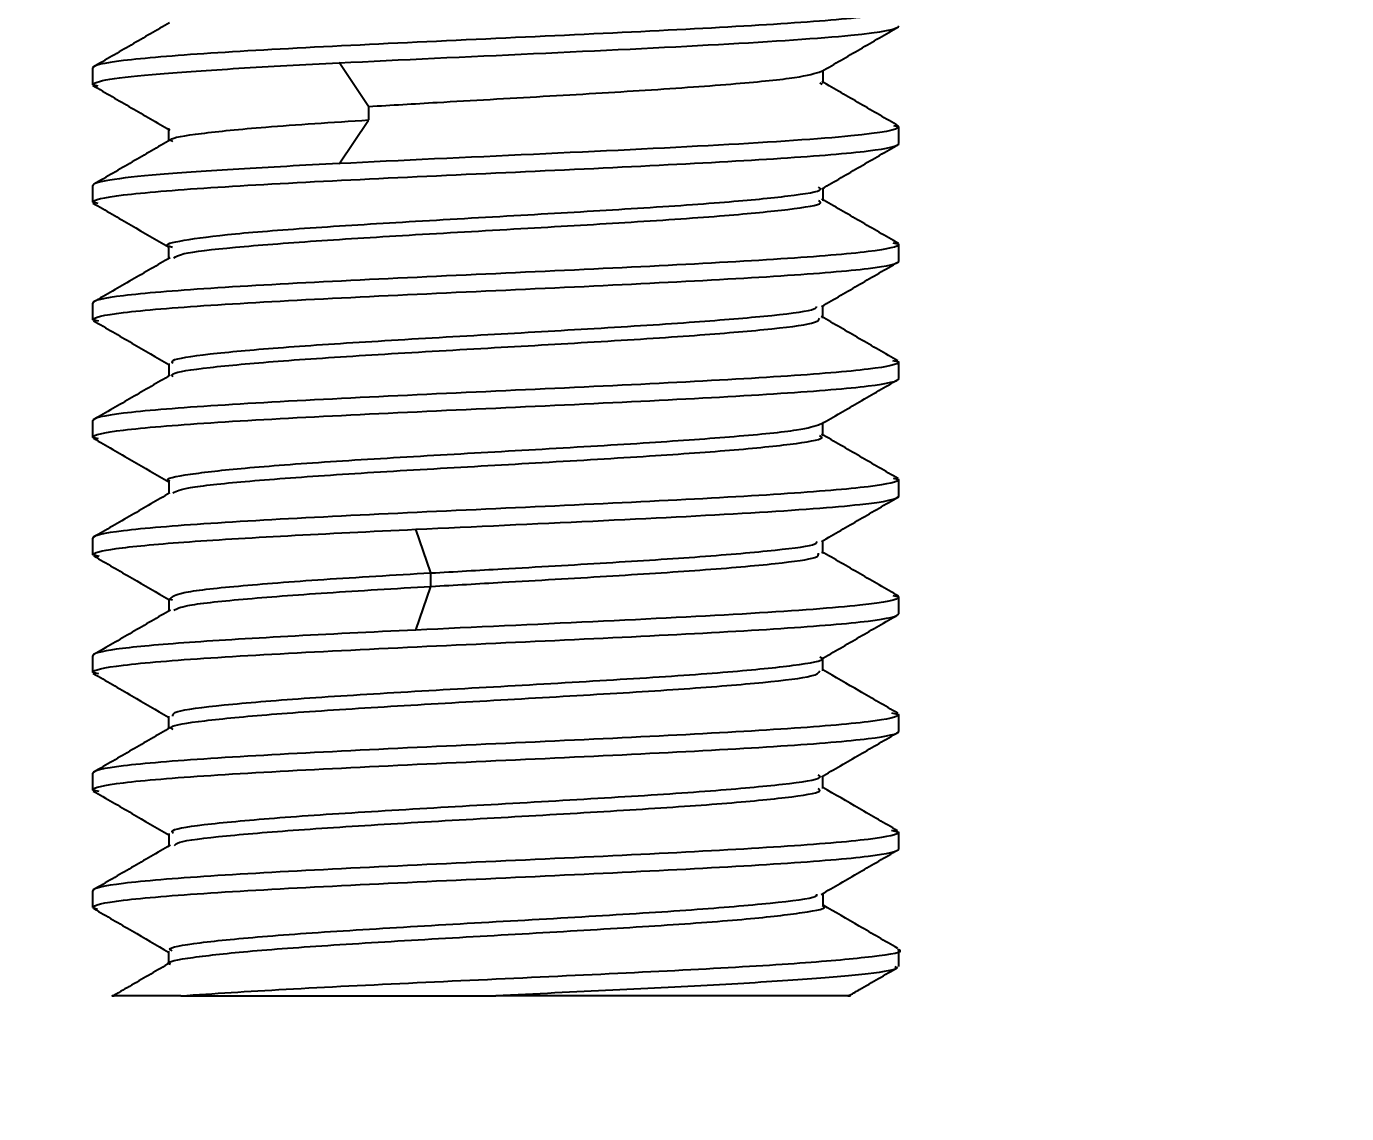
# Model space of a CAD drawing. Header units: millimetres. Extents: x 2 to 418, y 2 to 295.
# Drawn here: x 169.023 to 170.333, y 73.807 to 74.886 of the extents above; entities that cross this region are included whole.
import ezdxf

# ---------------------------------------------------------------- set-up
doc = ezdxf.new("R2010")
doc.units = ezdxf.units.MM
doc.styles.add('SLDTEXTSTYLE0', font='TXT', dxfattribs={"width": 0.75})
doc.dimstyles.new('SLDDIMSTYLE0', dxfattribs={"dimtxt": 3.175, "dimasz": 3.302, "dimexe": 0, "dimexo": 0.0625, "dimgap": 0.79375, "dimtad": 0, "dimtih": 1, "dimtoh": 1, "dimlfac": 15, "dimrnd": 1e-09, "dimzin": 4, "dimdsep": 46, "dimtxsty": 'SLDTEXTSTYLE0', "dimsah": 1, "dimcen": 0.09, "dimadec": 0, "dimazin": 1, "dimtfac": 1, "dimtmove": 0, "dimatfit": 0, "dimfxl": 0, "dimfrac": 2, "dimtolj": 1, "dimtzin": 12, "dimarcsym": 0})

# ---------------------------------------------------------------- blocks, each defined once
blk = doc.blocks.new('_D_19')
at = {"color": 7, "linetype": 'Continuous', "lineweight": 0}
for p, q in [((173.9848, 81.2573), (173.9848, 87.6073)), ((167.407, 81.2573), (177.1598, 81.2573)), ((168.3251, 80.0906), (177.1598, 80.0906)), ((173.9848, 72.0283), (173.9848, 80.0906)), ((180.3348, 72.0283), (173.9848, 72.0283))]:
    blk.add_line(p, q, dxfattribs=at)
at = {"color": 7, "linetype": 'Continuous', "lineweight": 18}
for points in [[(173.9848, 81.2573), (174.4928, 84.5593), (173.4768, 84.5593)], [(173.9848, 80.0906), (173.4768, 76.7886), (174.4928, 76.7886)]]:
    blk.add_solid(points, dxfattribs=at)
at = {"color": 7, "linetype": 'Continuous', "lineweight": 18, "insert": (180.3348, 73.6009), "char_height": 3.175, "attachment_point": 1, "style": 'SLDTEXTSTYLE0'}
blk.add_mtext('17.50', dxfattribs=at)

msp = doc.modelspace()

# ---------------------------------------------------------------- linework, layer by layer
at = {"color": 7, "linetype": 'Continuous', "lineweight": 25}
for p, q in [((169.08848, 74.82814), (169.08848, 74.84481)), ((169.36228, 74.80672), (169.33314, 74.85009)), ((169.81341, 74.82971), (169.81341, 74.84224)), ((169.09365, 74.82691), (169.08848, 74.82814)), ((169.81248, 74.82841), (169.81014, 74.82979)), ((169.36239, 74.79324), (169.36239, 74.80657)), ((169.33315, 74.74973), (169.3623, 74.79309)), ((169.16355, 74.78494), (169.16355, 74.77236)), ((169.88331, 74.78771), (169.88848, 74.78648)), ((169.88848, 74.76981), (169.88848, 74.78648)), ((169.08848, 74.71148), (169.08848, 74.72814)), ((169.8134, 74.71299), (169.8134, 74.72558)), ((169.09368, 74.71023), (169.08848, 74.71148)), ((169.16368, 74.66815), (169.16368, 74.65564)), ((169.88274, 74.67118), (169.88848, 74.66981)), ((169.88848, 74.65314), (169.88848, 74.66981)), ((169.08848, 74.59481), (169.08848, 74.61148)), ((169.81311, 74.59635), (169.81311, 74.60883)), ((169.09438, 74.5934), (169.08848, 74.59481)), ((169.16394, 74.55157), (169.16394, 74.53905)), ((169.88242, 74.55459), (169.88848, 74.55314)), ((169.88848, 74.53648), (169.88848, 74.55314)), ((169.08848, 74.47814), (169.08848, 74.49481)), ((169.813, 74.47976), (169.813, 74.49223)), ((169.09419, 74.47678), (169.08848, 74.47814)), ((169.88283, 74.43783), (169.88848, 74.43648)), ((169.16386, 74.43493), (169.16386, 74.42245)), ((169.88848, 74.41981), (169.88848, 74.43648)), ((169.4241, 74.34376), (169.40923, 74.38713)), ((169.08848, 74.36148), (169.08848, 74.37814)), ((169.81325, 74.36305), (169.81325, 74.37564)), ((169.09474, 74.35998), (169.08848, 74.36148)), ((169.42413, 74.33027), (169.42413, 74.34361)), ((169.40924, 74.28684), (169.4241, 74.33019)), ((169.88276, 74.32118), (169.88848, 74.31981)), ((169.88848, 74.30314), (169.88848, 74.31981)), ((169.16381, 74.31822), (169.16381, 74.30575)), ((169.16771, 74.31651), (169.16389, 74.31753)), ((169.08848, 74.24481), (169.08848, 74.26148)), ((169.81327, 74.24636), (169.81327, 74.25898)), ((169.09444, 74.24338), (169.08848, 74.24481)), ((169.16354, 74.20157), (169.16354, 74.18898)), ((169.88146, 74.20482), (169.88848, 74.20314)), ((169.88848, 74.18648), (169.88848, 74.20314)), ((169.08848, 74.12814), (169.08848, 74.14481)), ((169.81321, 74.12975), (169.81321, 74.14212)), ((169.09487, 74.12661), (169.08848, 74.12814)), ((169.16379, 74.08489), (169.16379, 74.07252)), ((169.88146, 74.08816), (169.88848, 74.08648)), ((169.88848, 74.06981), (169.88848, 74.08648)), ((169.08848, 74.01148), (169.08848, 74.02814)), ((169.81337, 74.013), (169.81337, 74.02562)), ((169.08848, 74.01148), (169.09326, 74.00996)), ((169.1636, 73.96829), (169.1636, 73.95574)), ((169.88848, 73.95314), (169.88848, 73.96981)), ((169.17574, 73.92398), (169.48848, 73.92398))]:
    msp.add_line(p, q, dxfattribs=at)
for points, knots in [([(169.88848, 74.90314), (169.88848, 74.90071), (169.87807, 74.89828), (169.83799, 74.89342), (169.80834, 74.89099), (169.7343, 74.88613), (169.68992, 74.8837), (169.59318, 74.87884), (169.54084, 74.87641), (169.43612, 74.87155), (169.38378, 74.86912), (169.28703, 74.86425), (169.24266, 74.86182), (169.16861, 74.85696), (169.13896, 74.85453), (169.09889, 74.84967), (169.08848, 74.84724), (169.08848, 74.84481)], [0, 0, 0, 0, 0.125, 0.125, 0.25, 0.25, 0.375, 0.375, 0.5, 0.5, 0.625, 0.625, 0.75, 0.75, 0.875, 0.875, 1, 1, 1, 1]), ([(169.16468, 74.8897), (169.15197, 74.88233), (169.12656, 74.8676), (169.10115, 74.85287), (169.08844, 74.84551)], [0, 0, 0, 0, 0.4998389, 1, 1, 1, 1]), ([(169.3331, 74.8499), (169.3936, 74.85295), (169.46045, 74.856), (169.59119, 74.86209), (169.65496, 74.86514), (169.76437, 74.87124), (169.80991, 74.87429), (169.87199, 74.88038), (169.88848, 74.88343), (169.88848, 74.88648)], [0, 0, 0, 0, 0.25, 0.25, 0.5, 0.5, 0.75, 0.75, 1, 1, 1, 1]), ([(169.81214, 74.84151), (169.82483, 74.84887), (169.85022, 74.86359), (169.87562, 74.8783), (169.88832, 74.88565)], [0, 0, 0, 0, 0.49987, 1, 1, 1, 1]), ([(169.08848, 74.82814), (169.08848, 74.82996), (169.09424, 74.83177), (169.1168, 74.8354), (169.1336, 74.83721), (169.1768, 74.84084), (169.2032, 74.84265), (169.26336, 74.84628), (169.29711, 74.84809), (169.3331, 74.8499)], [0, 0, 0, 0, 0.25, 0.25, 0.5, 0.5, 0.75, 0.75, 1, 1, 1, 1]), ([(169.36239, 74.80656), (169.38482, 74.80792), (169.44045, 74.81128), (169.537, 74.81672), (169.64155, 74.8229), (169.72963, 74.82916), (169.79225, 74.8354), (169.80527, 74.83952), (169.81182, 74.84159)], [0, 0, 0, 0, 0.1165431, 0.2890674, 0.4635227, 0.6479652, 0.8227116, 1, 1, 1, 1]), ([(169.8884, 74.78719), (169.87569, 74.79455), (169.85028, 74.80927), (169.82486, 74.82401), (169.81216, 74.83138)], [0, 0, 0, 0, 0.5001793, 1, 1, 1, 1]), ([(169.08857, 74.82743), (169.10128, 74.82007), (169.12669, 74.80535), (169.1521, 74.79061), (169.1648, 74.78324)], [0, 0, 0, 0, 0.5001775, 1, 1, 1, 1]), ([(169.16805, 74.77152), (169.16683, 74.77225), (169.16216, 74.77504), (169.19351, 74.77992), (169.25687, 74.78642), (169.326, 74.79089), (169.36239, 74.79324)], [0, 0, 0, 0, 0.1007511, 0.3839338, 0.6757336, 1, 1, 1, 1]), ([(169.88848, 74.78648), (169.88848, 74.78343), (169.87199, 74.78038), (169.80991, 74.77429), (169.76437, 74.77124), (169.65496, 74.76514), (169.59119, 74.76209), (169.46045, 74.756), (169.3936, 74.75295), (169.3331, 74.7499)], [0, 0, 0, 0, 0.25, 0.25, 0.5, 0.5, 0.75, 0.75, 1, 1, 1, 1]), ([(169.08848, 74.71148), (169.08848, 74.71391), (169.09889, 74.71634), (169.13896, 74.7212), (169.16861, 74.72363), (169.24266, 74.72849), (169.28703, 74.73092), (169.38378, 74.73578), (169.43612, 74.73821), (169.54084, 74.74307), (169.59318, 74.7455), (169.68992, 74.75037), (169.7343, 74.7528), (169.80834, 74.75766), (169.83799, 74.76009), (169.87807, 74.76495), (169.88848, 74.76738), (169.88848, 74.76981)], [0, 0, 0, 0, 0.125, 0.125, 0.25, 0.25, 0.375, 0.375, 0.5, 0.5, 0.625, 0.625, 0.75, 0.75, 0.875, 0.875, 1, 1, 1, 1]), ([(169.16575, 74.77363), (169.15303, 74.76626), (169.1276, 74.7515), (169.10215, 74.73677), (169.08942, 74.7294)], [0, 0, 0, 0, 0.4997938, 1, 1, 1, 1]), ([(169.81229, 74.72493), (169.82499, 74.7323), (169.85041, 74.74704), (169.87582, 74.76176), (169.88853, 74.76913)], [0, 0, 0, 0, 0.4998384, 1, 1, 1, 1]), ([(169.3331, 74.7499), (169.29711, 74.74809), (169.26336, 74.74628), (169.2032, 74.74265), (169.1768, 74.74084), (169.1336, 74.73721), (169.1168, 74.7354), (169.09424, 74.73177), (169.08848, 74.72996), (169.08848, 74.72814)], [0, 0, 0, 0, 0.25, 0.25, 0.5, 0.5, 0.75, 0.75, 1, 1, 1, 1]), ([(169.16751, 74.66663), (169.16609, 74.667), (169.15691, 74.66941), (169.17622, 74.67393), (169.22372, 74.6802), (169.30677, 74.68649), (169.40841, 74.69277), (169.51925, 74.69905), (169.62701, 74.70534), (169.71945, 74.71159), (169.78258, 74.71789), (169.81454, 74.7228), (169.8101, 74.72566), (169.80894, 74.72641)], [0, 0, 0, 0, 0.0185679, 0.1207135, 0.2277215, 0.3324757, 0.436386, 0.5438732, 0.6458196, 0.7536384, 0.856655, 0.9624141, 1, 1, 1, 1]), ([(169.16898, 74.65649), (169.17113, 74.65783), (169.17671, 74.6613), (169.2252, 74.66686), (169.30638, 74.67316), (169.40852, 74.67944), (169.51922, 74.68571), (169.62702, 74.692), (169.71945, 74.69826), (169.78258, 74.70456), (169.81454, 74.70946), (169.8101, 74.71232), (169.80894, 74.71307)], [0, 0, 0, 0, 0.0711278, 0.1841703, 0.2948319, 0.404602, 0.5181507, 0.6258463, 0.7397453, 0.8485713, 0.9602946, 1, 1, 1, 1]), ([(169.88816, 74.67066), (169.87546, 74.67801), (169.85007, 74.69273), (169.82468, 74.70745), (169.81198, 74.71481)], [0, 0, 0, 0, 0.5001447, 1, 1, 1, 1]), ([(169.08854, 74.71077), (169.10124, 74.7034), (169.12628, 74.68888), (169.15134, 74.67435), (169.16368, 74.66718)], [0, 0, 0, 0, 0.5071777, 1, 1, 1, 1]), ([(169.88848, 74.66981), (169.88848, 74.66738), (169.87807, 74.66495), (169.83799, 74.66009), (169.80834, 74.65766), (169.7343, 74.6528), (169.68992, 74.65037), (169.59318, 74.6455), (169.54084, 74.64307), (169.43612, 74.63821), (169.38378, 74.63578), (169.28703, 74.63092), (169.24266, 74.62849), (169.16861, 74.62363), (169.13896, 74.6212), (169.09889, 74.61634), (169.08848, 74.61391), (169.08848, 74.61148)], [0, 0, 0, 0, 0.125, 0.125, 0.25, 0.25, 0.375, 0.375, 0.5, 0.5, 0.625, 0.625, 0.75, 0.75, 0.875, 0.875, 1, 1, 1, 1]), ([(169.08848, 74.59481), (169.08848, 74.59724), (169.09889, 74.59967), (169.13896, 74.60453), (169.16861, 74.60696), (169.24266, 74.61182), (169.28703, 74.61425), (169.38378, 74.61912), (169.43612, 74.62155), (169.54084, 74.62641), (169.59318, 74.62884), (169.68992, 74.6337), (169.7343, 74.63613), (169.80834, 74.64099), (169.83799, 74.64342), (169.87807, 74.64828), (169.88848, 74.65071), (169.88848, 74.65314)], [0, 0, 0, 0, 0.125, 0.125, 0.25, 0.25, 0.375, 0.375, 0.5, 0.5, 0.625, 0.625, 0.75, 0.75, 0.875, 0.875, 1, 1, 1, 1]), ([(169.16521, 74.65653), (169.15253, 74.64917), (169.12715, 74.63445), (169.10177, 74.61973), (169.08907, 74.61238)], [0, 0, 0, 0, 0.4998523, 1, 1, 1, 1]), ([(169.81193, 74.60814), (169.82462, 74.61551), (169.85001, 74.63025), (169.8754, 74.64497), (169.8881, 74.65234)], [0, 0, 0, 0, 0.4998477, 1, 1, 1, 1]), ([(169.16818, 74.55148), (169.1674, 74.55249), (169.16495, 74.55564), (169.19961, 74.56087), (169.26891, 74.56717), (169.3633, 74.57344), (169.47209, 74.57973), (169.58299, 74.58602), (169.68293, 74.59228), (169.7591, 74.59857), (169.80417, 74.60384), (169.80654, 74.60707), (169.80734, 74.60816)], [0, 0, 0, 0, 0.05351705, 0.16711007, 0.27604759, 0.3872332, 0.49966636, 0.60764409, 0.72152686, 0.82931841, 0.94205036, 1, 1, 1, 1]), ([(169.16818, 74.53815), (169.1674, 74.53916), (169.16495, 74.54231), (169.19961, 74.54754), (169.26891, 74.55384), (169.3633, 74.56011), (169.47208, 74.5664), (169.58302, 74.57268), (169.68281, 74.57894), (169.75954, 74.58524), (169.80722, 74.59104), (169.80912, 74.59481), (169.80995, 74.59644)], [0, 0, 0, 0, 0.0520413, 0.1625019, 0.2684354, 0.3765551, 0.4858878, 0.590888, 0.7016304, 0.8064495, 0.9160729, 1, 1, 1, 1]), ([(169.88769, 74.55406), (169.875, 74.56142), (169.84963, 74.57613), (169.82427, 74.59086), (169.81159, 74.59822)], [0, 0, 0, 0, 0.5001421, 1, 1, 1, 1]), ([(169.08914, 74.59394), (169.10183, 74.58657), (169.12677, 74.5721), (169.1517, 74.55762), (169.16394, 74.55051)], [0, 0, 0, 0, 0.5091005, 1, 1, 1, 1]), ([(169.88848, 74.55314), (169.88848, 74.55071), (169.87807, 74.54828), (169.83799, 74.54342), (169.80834, 74.54099), (169.7343, 74.53613), (169.68992, 74.5337), (169.59318, 74.52884), (169.54084, 74.52641), (169.43612, 74.52155), (169.38378, 74.51912), (169.28703, 74.51425), (169.24266, 74.51182), (169.16861, 74.50696), (169.13896, 74.50453), (169.09889, 74.49967), (169.08848, 74.49724), (169.08848, 74.49481)], [0, 0, 0, 0, 0.125, 0.125, 0.25, 0.25, 0.375, 0.375, 0.5, 0.5, 0.625, 0.625, 0.75, 0.75, 0.875, 0.875, 1, 1, 1, 1]), ([(169.08848, 74.47814), (169.08848, 74.48057), (169.09889, 74.483), (169.13896, 74.48787), (169.16861, 74.4903), (169.24266, 74.49516), (169.28703, 74.49759), (169.38378, 74.50245), (169.43612, 74.50488), (169.54084, 74.50974), (169.59318, 74.51217), (169.68992, 74.51703), (169.7343, 74.51946), (169.80834, 74.52432), (169.83799, 74.52675), (169.87807, 74.53162), (169.88848, 74.53405), (169.88848, 74.53648)], [0, 0, 0, 0, 0.125, 0.125, 0.25, 0.25, 0.375, 0.375, 0.5, 0.5, 0.625, 0.625, 0.75, 0.75, 0.875, 0.875, 1, 1, 1, 1]), ([(169.16533, 74.53985), (169.15265, 74.53249), (169.1273, 74.51777), (169.10194, 74.50306), (169.08925, 74.4957)], [0, 0, 0, 0, 0.4998686, 1, 1, 1, 1]), ([(169.81158, 74.4914), (169.82426, 74.49877), (169.84964, 74.51351), (169.87503, 74.52824), (169.88772, 74.5356)], [0, 0, 0, 0, 0.4998274, 1, 1, 1, 1]), ([(169.16476, 74.43484), (169.16446, 74.43496), (169.15851, 74.43722), (169.1811, 74.44155), (169.23564, 74.44785), (169.32075, 74.45412), (169.42528, 74.46041), (169.53689, 74.46669), (169.64247, 74.47296), (169.73041, 74.47926), (169.79321, 74.48541), (169.80519, 74.48952), (169.81091, 74.49148)], [0, 0, 0, 0, 0.0061306, 0.1201211, 0.2281729, 0.3407511, 0.451932, 0.5610706, 0.6747629, 0.7823512, 0.8959833, 1, 1, 1, 1]), ([(169.08914, 74.47731), (169.10184, 74.46994), (169.12674, 74.4555), (169.15165, 74.44104), (169.16386, 74.43395)], [0, 0, 0, 0, 0.5098827, 1, 1, 1, 1]), ([(169.16782, 74.42303), (169.17167, 74.4248), (169.17998, 74.42861), (169.23698, 74.43452), (169.3204, 74.44078), (169.42536, 74.44708), (169.53693, 74.45336), (169.6422, 74.45963), (169.73137, 74.46592), (169.79045, 74.47218), (169.81607, 74.47685), (169.81083, 74.47937), (169.80986, 74.47984)], [0, 0, 0, 0, 0.0929659, 0.2006824, 0.3129114, 0.4237474, 0.5325474, 0.645887, 0.7531415, 0.8664211, 0.9752823, 1, 1, 1, 1]), ([(169.88789, 74.43729), (169.8752, 74.44465), (169.84985, 74.45936), (169.82449, 74.47408), (169.81182, 74.48144)], [0, 0, 0, 0, 0.5001188, 1, 1, 1, 1]), ([(169.88848, 74.43648), (169.88848, 74.43405), (169.87807, 74.43162), (169.83799, 74.42675), (169.80834, 74.42432), (169.7343, 74.41946), (169.68992, 74.41703), (169.59318, 74.41217), (169.54084, 74.40974), (169.43612, 74.40488), (169.38378, 74.40245), (169.28703, 74.39759), (169.24266, 74.39516), (169.16861, 74.3903), (169.13896, 74.38787), (169.09889, 74.383), (169.08848, 74.38057), (169.08848, 74.37814)], [0, 0, 0, 0, 0.125, 0.125, 0.25, 0.25, 0.375, 0.375, 0.5, 0.5, 0.625, 0.625, 0.75, 0.75, 0.875, 0.875, 1, 1, 1, 1]), ([(169.16496, 74.42309), (169.15228, 74.41573), (169.12692, 74.40101), (169.10156, 74.3863), (169.08887, 74.37894)], [0, 0, 0, 0, 0.49989075, 1, 1, 1, 1]), ([(169.40922, 74.38694), (169.46706, 74.38968), (169.52749, 74.39242), (169.64204, 74.3979), (169.69608, 74.40064), (169.78742, 74.40611), (169.82467, 74.40885), (169.87521, 74.41433), (169.88848, 74.41707), (169.88848, 74.41981)], [0, 0, 0, 0, 0.25, 0.25, 0.5, 0.5, 0.75, 0.75, 1, 1, 1, 1]), ([(169.81185, 74.37483), (169.82454, 74.3822), (169.84995, 74.39694), (169.87535, 74.41166), (169.88805, 74.41903)], [0, 0, 0, 0, 0.4998094, 1, 1, 1, 1]), ([(169.08848, 74.36148), (169.08848, 74.3636), (169.09639, 74.36572), (169.12712, 74.36996), (169.14993, 74.37209), (169.20782, 74.37633), (169.24288, 74.37845), (169.32119, 74.3827), (169.36441, 74.38482), (169.40922, 74.38694)], [0, 0, 0, 0, 0.25, 0.25, 0.5, 0.5, 0.75, 0.75, 1, 1, 1, 1]), ([(169.42416, 74.3436), (169.44771, 74.34496), (169.50614, 74.34832), (169.60067, 74.35376), (169.69691, 74.35993), (169.76876, 74.36619), (169.80675, 74.37118), (169.80728, 74.37403), (169.80743, 74.37485)], [0, 0, 0, 0, 0.1306354, 0.3240209, 0.5195711, 0.7263162, 0.9221926, 1, 1, 1, 1]), ([(169.08933, 74.36051), (169.10207, 74.35313), (169.1269, 74.33873), (169.15172, 74.32432), (169.16381, 74.3173)], [0, 0, 0, 0, 0.513084, 1, 1, 1, 1]), ([(169.42416, 74.33027), (169.44771, 74.33162), (169.50613, 74.33499), (169.6007, 74.34042), (169.69677, 74.3466), (169.7693, 74.35286), (169.80926, 74.35839), (169.80898, 74.36179), (169.80887, 74.36314)], [0, 0, 0, 0, 0.1241509, 0.3079373, 0.4937808, 0.6902635, 0.8764172, 1, 1, 1, 1]), ([(169.88823, 74.32064), (169.87554, 74.328), (169.85016, 74.34271), (169.82479, 74.35743), (169.8121, 74.36478)], [0, 0, 0, 0, 0.5001074, 1, 1, 1, 1]), ([(169.16558, 74.31826), (169.16767, 74.32021), (169.17211, 74.32434), (169.22865, 74.33065), (169.31363, 74.3372), (169.3873, 74.34157), (169.4241, 74.34376)], [0, 0, 0, 0, 0.2284175, 0.4858134, 0.7431084, 1, 1, 1, 1]), ([(169.16896, 74.3066), (169.17192, 74.30814), (169.17896, 74.3118), (169.23378, 74.31758), (169.31717, 74.32392), (169.3885, 74.32816), (169.42413, 74.33027)], [0, 0, 0, 0, 0.1954751, 0.4636883, 0.7320335, 1, 1, 1, 1]), ([(169.88848, 74.31981), (169.88848, 74.31707), (169.87521, 74.31433), (169.82467, 74.30885), (169.78742, 74.30611), (169.69608, 74.30064), (169.64204, 74.2979), (169.52749, 74.29242), (169.46706, 74.28968), (169.40922, 74.28694)], [0, 0, 0, 0, 0.25, 0.25, 0.5, 0.5, 0.75, 0.75, 1, 1, 1, 1]), ([(169.16566, 74.30683), (169.15294, 74.29945), (169.12749, 74.28467), (169.10204, 74.26992), (169.08931, 74.26254)], [0, 0, 0, 0, 0.4998262, 1, 1, 1, 1]), ([(169.08848, 74.24481), (169.08848, 74.24724), (169.09889, 74.24967), (169.13896, 74.25453), (169.16861, 74.25696), (169.24266, 74.26182), (169.28703, 74.26425), (169.38378, 74.26912), (169.43612, 74.27155), (169.54084, 74.27641), (169.59318, 74.27884), (169.68992, 74.2837), (169.7343, 74.28613), (169.80834, 74.29099), (169.83799, 74.29342), (169.87807, 74.29828), (169.88848, 74.30071), (169.88848, 74.30314)], [0, 0, 0, 0, 0.125, 0.125, 0.25, 0.25, 0.375, 0.375, 0.5, 0.5, 0.625, 0.625, 0.75, 0.75, 0.875, 0.875, 1, 1, 1, 1]), ([(169.81141, 74.2579), (169.82415, 74.26529), (169.84963, 74.28008), (169.87511, 74.29484), (169.88786, 74.30223)], [0, 0, 0, 0, 0.4997975, 1, 1, 1, 1]), ([(169.40922, 74.28694), (169.36441, 74.28482), (169.32119, 74.2827), (169.24288, 74.27845), (169.20782, 74.27633), (169.14993, 74.27209), (169.12712, 74.26996), (169.09639, 74.26572), (169.08848, 74.2636), (169.08848, 74.26148)], [0, 0, 0, 0, 0.25, 0.25, 0.5, 0.5, 0.75, 0.75, 1, 1, 1, 1]), ([(169.16783, 74.20163), (169.16789, 74.20312), (169.16803, 74.20679), (169.21437, 74.21262), (169.29379, 74.2192), (169.39948, 74.22574), (169.51539, 74.2323), (169.62773, 74.23887), (169.7243, 74.2454), (169.78778, 74.25199), (169.81687, 74.2568), (169.8111, 74.25945), (169.8101, 74.25991)], [0, 0, 0, 0, 0.0761919, 0.1888485, 0.3012061, 0.413781, 0.5262699, 0.6387067, 0.7513189, 0.8636445, 0.9763055, 1, 1, 1, 1]), ([(169.08887, 74.24392), (169.10162, 74.23653), (169.12651, 74.22211), (169.1514, 74.20768), (169.16354, 74.20064)], [0, 0, 0, 0, 0.5123507, 1, 1, 1, 1]), ([(169.16813, 74.18816), (169.16697, 74.18898), (169.16281, 74.19191), (169.19569, 74.19695), (169.26111, 74.20331), (169.35605, 74.20965), (169.46518, 74.216), (169.5772, 74.22235), (169.67955, 74.22869), (169.75796, 74.23505), (169.8067, 74.24096), (169.80911, 74.24476), (169.81017, 74.24645)], [0, 0, 0, 0, 0.0420029, 0.1509905, 0.2598379, 0.368788, 0.4776829, 0.5865862, 0.6955288, 0.8043839, 0.9133659, 1, 1, 1, 1]), ([(169.88753, 74.20438), (169.8748, 74.21175), (169.85004, 74.22609), (169.8253, 74.24045), (169.81327, 74.24742)], [0, 0, 0, 0, 0.514056, 1, 1, 1, 1]), ([(169.88848, 74.20314), (169.88848, 74.20071), (169.87807, 74.19828), (169.83799, 74.19342), (169.80834, 74.19099), (169.7343, 74.18613), (169.68992, 74.1837), (169.59318, 74.17884), (169.54084, 74.17641), (169.43612, 74.17155), (169.38378, 74.16912), (169.28703, 74.16425), (169.24266, 74.16182), (169.16861, 74.15696), (169.13896, 74.15453), (169.09889, 74.14967), (169.08848, 74.14724), (169.08848, 74.14481)], [0, 0, 0, 0, 0.125, 0.125, 0.25, 0.25, 0.375, 0.375, 0.5, 0.5, 0.625, 0.625, 0.75, 0.75, 0.875, 0.875, 1, 1, 1, 1]), ([(169.16549, 74.19012), (169.15277, 74.18273), (169.12732, 74.16796), (169.10187, 74.15321), (169.08914, 74.14583)], [0, 0, 0, 0, 0.4998386, 1, 1, 1, 1]), ([(169.08848, 74.12814), (169.08848, 74.13057), (169.09889, 74.133), (169.13896, 74.13787), (169.16861, 74.1403), (169.24266, 74.14516), (169.28703, 74.14759), (169.38378, 74.15245), (169.43612, 74.15488), (169.54084, 74.15974), (169.59318, 74.16217), (169.68992, 74.16703), (169.7343, 74.16946), (169.80834, 74.17432), (169.83799, 74.17675), (169.87807, 74.18162), (169.88848, 74.18405), (169.88848, 74.18648)], [0, 0, 0, 0, 0.125, 0.125, 0.25, 0.25, 0.375, 0.375, 0.5, 0.5, 0.625, 0.625, 0.75, 0.75, 0.875, 0.875, 1, 1, 1, 1]), ([(169.81168, 74.14123), (169.82442, 74.14862), (169.84991, 74.1634), (169.87541, 74.17817), (169.88817, 74.18556)], [0, 0, 0, 0, 0.4998178, 1, 1, 1, 1]), ([(169.16848, 74.08497), (169.16748, 74.086), (169.16439, 74.08923), (169.20154, 74.09461), (169.27485, 74.1012), (169.3763, 74.10772), (169.49117, 74.1143), (169.6054, 74.12084), (169.70661, 74.12741), (169.77719, 74.13397), (169.81392, 74.13926), (169.80982, 74.14239), (169.8086, 74.14332)], [0, 0, 0, 0, 0.0530961, 0.1655835, 0.2777599, 0.3902793, 0.5024749, 0.614931, 0.7272463, 0.8395714, 0.9520189, 1, 1, 1, 1]), ([(169.08895, 74.12716), (169.1017, 74.11977), (169.12665, 74.10531), (169.15159, 74.09084), (169.16379, 74.08376)], [0, 0, 0, 0, 0.51089515, 1, 1, 1, 1]), ([(169.16967, 74.0731), (169.17044, 74.07418), (169.17272, 74.07737), (169.21703, 74.0827), (169.29439, 74.08902), (169.39597, 74.09539), (169.50786, 74.10172), (169.61767, 74.10809), (169.71252, 74.11442), (169.7802, 74.12078), (169.81324, 74.12591), (169.80968, 74.12893), (169.80862, 74.12983)], [0, 0, 0, 0, 0.05707703, 0.16886893, 0.28088753, 0.3926917, 0.50469128, 0.61652838, 0.72849296, 0.84037689, 0.95229518, 1, 1, 1, 1]), ([(169.88739, 74.08771), (169.87466, 74.09509), (169.84993, 74.10942), (169.82521, 74.12376), (169.81321, 74.13072)], [0, 0, 0, 0, 0.5146324, 1, 1, 1, 1]), ([(169.88848, 74.08648), (169.88848, 74.08405), (169.87807, 74.08162), (169.83799, 74.07675), (169.80834, 74.07432), (169.7343, 74.06946), (169.68992, 74.06703), (169.59318, 74.06217), (169.54084, 74.05974), (169.43612, 74.05488), (169.38378, 74.05245), (169.28703, 74.04759), (169.24266, 74.04516), (169.16861, 74.0403), (169.13896, 74.03787), (169.09889, 74.033), (169.08848, 74.03057), (169.08848, 74.02814)], [0, 0, 0, 0, 0.125, 0.125, 0.25, 0.25, 0.375, 0.375, 0.5, 0.5, 0.625, 0.625, 0.75, 0.75, 0.875, 0.875, 1, 1, 1, 1]), ([(169.16514, 74.0733), (169.15242, 74.06592), (169.12697, 74.05115), (169.10152, 74.0364), (169.08879, 74.02902)], [0, 0, 0, 0, 0.49984855, 1, 1, 1, 1]), ([(169.08848, 74.01148), (169.08848, 74.01391), (169.09889, 74.01634), (169.13896, 74.0212), (169.16861, 74.02363), (169.24266, 74.02849), (169.28703, 74.03092), (169.38378, 74.03578), (169.43612, 74.03821), (169.54084, 74.04307), (169.59318, 74.0455), (169.68992, 74.05037), (169.7343, 74.0528), (169.80834, 74.05766), (169.83799, 74.06009), (169.87807, 74.06495), (169.88848, 74.06738), (169.88848, 74.06981)], [0, 0, 0, 0, 0.125, 0.125, 0.25, 0.25, 0.375, 0.375, 0.5, 0.5, 0.625, 0.625, 0.75, 0.75, 0.875, 0.875, 1, 1, 1, 1]), ([(169.81138, 74.02447), (169.82411, 74.03186), (169.84958, 74.04664), (169.87505, 74.06141), (169.88779, 74.0688)], [0, 0, 0, 0, 0.4998368, 1, 1, 1, 1]), ([(169.16739, 73.96839), (169.16631, 73.96894), (169.161, 73.97168), (169.19058, 73.97661), (169.25697, 73.98318), (169.35365, 73.98971), (169.46696, 73.9963), (169.58254, 74.00282), (169.68764, 74.00941), (169.76456, 74.01594), (169.80717, 74.02108), (169.80731, 74.02401), (169.80734, 74.02477)], [0, 0, 0, 0, 0.0296183, 0.1458941, 0.2621268, 0.3785319, 0.4946469, 0.6111059, 0.7272133, 0.843627, 0.9598419, 1, 1, 1, 1]), ([(169.08932, 74.01049), (169.10205, 74.0031), (169.12681, 73.98874), (169.15157, 73.97436), (169.1636, 73.96737)], [0, 0, 0, 0, 0.514227, 1, 1, 1, 1]), ([(169.16575, 73.95488), (169.16506, 73.95516), (169.15913, 73.95755), (169.18487, 73.96207), (169.24147, 73.96841), (169.33108, 73.97477), (169.43747, 73.9811), (169.55034, 73.98747), (169.65548, 73.9938), (169.74279, 74.00017), (169.79573, 74.0065), (169.81912, 74.01082), (169.81294, 74.013), (169.81273, 74.01308)], [0, 0, 0, 0, 0.0143967, 0.1234238, 0.232597, 0.3415896, 0.4507843, 0.5597606, 0.6689593, 0.777942, 0.8871266, 0.9961368, 1, 1, 1, 1]), ([(169.88743, 73.97099), (169.8747, 73.97836), (169.85001, 73.99268), (169.82533, 74.007), (169.81337, 74.01395)], [0, 0, 0, 0, 0.51539331, 1, 1, 1, 1]), ([(169.17574, 73.92398), (169.20863, 73.92615), (169.2744, 73.93049), (169.40927, 73.937), (169.55116, 73.94351), (169.68575, 73.95002), (169.79762, 73.95653), (169.86641, 73.96304), (169.89592, 73.96747), (169.88786, 73.96972), (169.88755, 73.96981)], [0, 0, 0, 0, 0.1420528, 0.2841055, 0.4261583, 0.5682111, 0.7102639, 0.8523166, 0.9943694, 1, 1, 1, 1]), ([(169.1651, 73.95662), (169.15238, 73.94924), (169.13386, 73.9385), (169.11533, 73.92776), (169.10953, 73.9244)], [0, 0, 0, 0, 0.68693148, 1, 1, 1, 1]), ([(169.88463, 73.95314), (169.88569, 73.95253), (169.88994, 73.9501), (169.86191, 73.94585), (169.80259, 73.94038), (169.71383, 73.93491), (169.60631, 73.92945), (169.52775, 73.9258), (169.48848, 73.92398)], [0, 0, 0, 0, 0.0624056, 0.2499245, 0.4374434, 0.6249623, 0.8124811, 1, 1, 1, 1]), ([(169.83831, 73.92359), (169.84202, 73.92574), (169.85846, 73.93529), (169.8749, 73.94482), (169.88764, 73.95221)], [0, 0, 0, 0, 0.2255369, 1, 1, 1, 1]), ([(169.17574, 73.92398), (169.1576, 73.92398), (169.12145, 73.92398), (169.10337, 73.92398), (169.10943, 73.92398), (169.10978, 73.92398)], [0, 0, 0, 0, 0.48710951, 0.97036156, 1, 1, 1, 1]), ([(169.83809, 73.92398), (169.83864, 73.92398), (169.84379, 73.92398), (169.82265, 73.92398), (169.7766, 73.92398), (169.69855, 73.92398), (169.60112, 73.92398), (169.52614, 73.92398), (169.48848, 73.92398)], [0, 0, 0, 0, 0.0227425, 0.2100135, 0.401479, 0.5948376, 0.7964434, 1, 1, 1, 1])]:
    msp.add_open_spline(points, degree=3, knots=knots, dxfattribs=at)

# ---------------------------------------------------------------- dimensions: what is measured, and where the dimension line sits
at = {"color": 7, "linetype": 'Continuous', "lineweight": 18}
dim = msp.add_linear_dim(base=(173.98482, 80.09064), p1=(166.137, 81.25731), p2=(167.05514, 80.09064), angle=90, dimstyle='SLDDIMSTYLE0', dxfattribs=at)
dim.commit()
dim.dimension.update_dxf_attribs({"geometry": '_D_19', "text_midpoint": (173.98482, 72.02829), "dimtype": 160})

doc.saveas('drawing.dxf')
